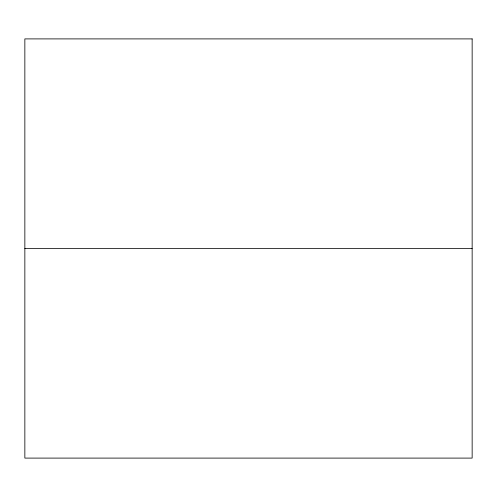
<?xml version="1.0" encoding="UTF-8"?>
<svg xmlns="http://www.w3.org/2000/svg" width="497" height="497" viewBox="0 0 497 497"><rect width="100%" height="100%" fill="white"/><g stroke="black" fill="none" stroke-linecap="round" stroke-linejoin="round"><path stroke-width="0.75" d="M24.85 248.5L472.15 248.5M472.15 38.903L24.85 38.903L24.85 458.097L472.15 458.097L472.15 38.903"/></g></svg>
